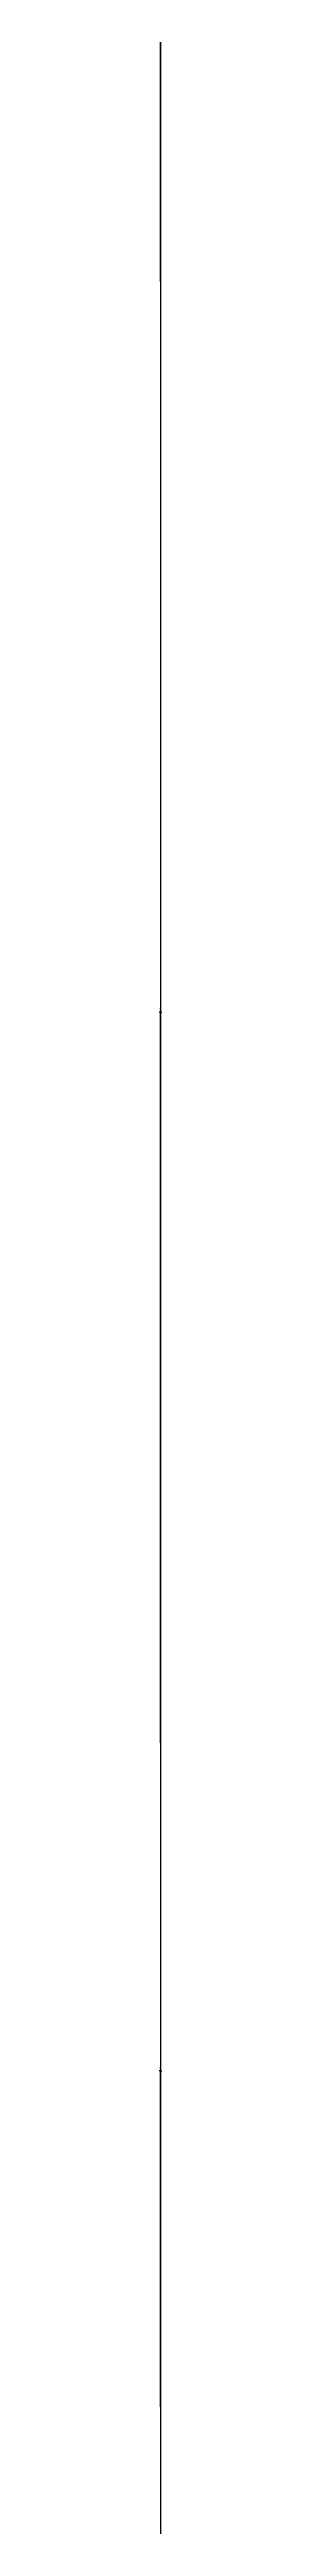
# Model space of a CAD drawing. Header units: metres. Extents: x 11788 to 16684, y 597 to 7347.
# Drawn here: x 11970 to 11971, y 4946 to 5878 of the extents above; entities that cross this region are included whole.
import ezdxf

# ---------------------------------------------------------------- set-up
doc = ezdxf.new("R2010")
doc.units = ezdxf.units.M
doc.layers.add('DIM', color=3, linetype='Continuous')
doc.dimstyles.get("Standard").update_dxf_attribs({"dimtxt": 2.5, "dimasz": 2.5, "dimexe": 1.25, "dimexo": 0.625, "dimtad": 1, "dimcen": 2.5, "dimazin": 3, "dimtfac": 1, "dimtmove": 0, "dimatfit": 3})

# ---------------------------------------------------------------- blocks, each defined once
blk = doc.blocks.new('*D3')
for p, q in [((11970.03, 6810.69), (11970.03, 4430.93)), ((11969.78, 4430.93), (11969.53, 4430.93)), ((11970.03, 2051.16), (11970.03, 4430.93)), ((11970.03, 4430.93), (11970.03, 4430.93)), ((11970.28, 4430.93), (11970.53, 4430.93))]:
    blk.add_line(p, q)
at = {"layer": 'Defpoints'}
for p in [(11970.03, 6810.69), (11970.03, 4430.93), (11970.03, 2051.16)]:
    blk.add_point(p, dxfattribs=at)
at = {"layer": 'DIM', "insert": (11970.03, 4432.055), "char_height": 1, "attachment_point": 5}
blk.add_mtext('0', dxfattribs=at)
blk = doc.blocks.new('*D5')
for p, q in [((11970.03, 5791.16), (11970.03, 5516.16)), ((11969.78, 5516.16), (11969.53, 5516.16)), ((11970.03, 5241.16), (11970.03, 5516.16)), ((11970.03, 5516.16), (11970.03, 5516.16)), ((11970.28, 5516.16), (11970.53, 5516.16))]:
    blk.add_line(p, q)
at = {"layer": 'Defpoints'}
for p in [(11970.03, 5791.16), (11970.03, 5516.16), (11970.03, 5241.16)]:
    blk.add_point(p, dxfattribs=at)
at = {"layer": 'DIM', "insert": (11970.03, 5517.285), "char_height": 1, "attachment_point": 5}
blk.add_mtext('0', dxfattribs=at)
blk = doc.blocks.new('*D6')
for p, q in [((11970.03, 4991.16), (11970.03, 4745.05)), ((11970.03, 4901.16), (11970.03, 4745.05)), ((11969.78, 4745.05), (11969.53, 4745.05)), ((11970.03, 4745.05), (11970.03, 4745.05)), ((11970.28, 4745.05), (11970.53, 4745.05))]:
    blk.add_line(p, q)
at = {"layer": 'Defpoints'}
for p in [(11970.03, 4991.16), (11970.03, 4901.16), (11970.03, 4745.05)]:
    blk.add_point(p, dxfattribs=at)
at = {"layer": 'DIM', "insert": (11970.03, 4746.175), "char_height": 1, "attachment_point": 5}
blk.add_mtext('0', dxfattribs=at)
blk = doc.blocks.new('*D7')
for p, q in [((11970.03, 5241.16), (11970.03, 5117.62)), ((11969.78, 5117.62), (11969.53, 5117.62)), ((11970.03, 4991.16), (11970.03, 5117.62)), ((11970.03, 5117.62), (11970.03, 5117.62)), ((11970.28, 5117.62), (11970.53, 5117.62))]:
    blk.add_line(p, q)
at = {"layer": 'Defpoints'}
for p in [(11970.03, 5241.16), (11970.03, 5117.62), (11970.03, 4991.16)]:
    blk.add_point(p, dxfattribs=at)
at = {"layer": 'DIM', "insert": (11970.03, 5118.745), "char_height": 1, "attachment_point": 5}
blk.add_mtext('0', dxfattribs=at)
blk = doc.blocks.new('*D10')
for p, q in [((11970.03, 6041.16), (11970.03, 5916.16)), ((11969.78, 5916.16), (11969.53, 5916.16)), ((11970.03, 5791.16), (11970.03, 5916.16)), ((11970.03, 5916.16), (11970.03, 5916.16)), ((11970.28, 5916.16), (11970.53, 5916.16))]:
    blk.add_line(p, q)
at = {"layer": 'Defpoints'}
for p in [(11970.03, 6041.16), (11970.03, 5916.16), (11970.03, 5791.16)]:
    blk.add_point(p, dxfattribs=at)
at = {"layer": 'DIM', "insert": (11970.03, 5917.285), "char_height": 1, "attachment_point": 5}
blk.add_mtext('0', dxfattribs=at)

msp = doc.modelspace()

# ---------------------------------------------------------------- dimensions: what is measured, and where the dimension line sits
at = {"layer": 'DIM'}
for base, p1, p2, picture, middle in [((11970.03, 4430.93), (11970.03, 2051.16), (11970.03, 6810.69), '*D3', (11970.03, 4432.055)), ((11970.03, 5916.16), (11970.03, 5791.16), (11970.03, 6041.16), '*D10', (11970.03, 5917.285)), ((11970.03, 5516.16), (11970.03, 5241.16), (11970.03, 5791.16), '*D5', (11970.03, 5517.285)), ((11970.03, 5117.62), (11970.03, 4991.16), (11970.03, 5241.16), '*D7', (11970.03, 5118.745)), ((11970.03, 4745.05), (11970.03, 4901.16), (11970.03, 4991.16), '*D6', (11970.03, 4746.175))]:
    dim = msp.add_linear_dim(base=base, p1=p1, p2=p2, dimstyle='Standard', dxfattribs=at)
    dim.commit()
    dim.dimension.update_dxf_attribs({"geometry": picture, "text_midpoint": middle})

doc.saveas('drawing.dxf')
